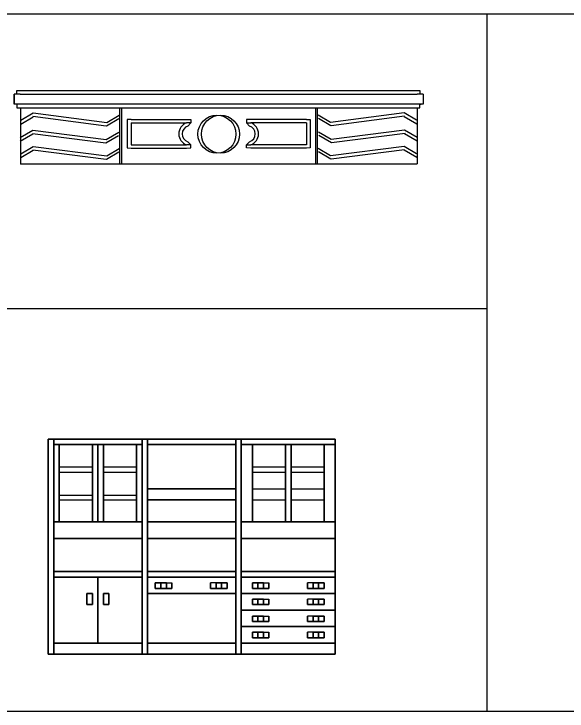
# Model space of a CAD drawing. Header units: millimetres. Extents: x 51491 to 87084, y 5379 to 33460.
# Drawn here: x 74741 to 80758, y 17399 to 24981 of the extents above; entities that cross this region are included whole.
import ezdxf

# ---------------------------------------------------------------- set-up
doc = ezdxf.new("R2010")
doc.units = ezdxf.units.MM
doc.layers.add('www.cad-blocks.net', color=7, linetype='Continuous')

# ---------------------------------------------------------------- blocks, each defined once
blk = doc.blocks.new('A$C708F0ECF')
for p, q in [((0, 652.9), (0, 760.8)), ((0, 760.8), (0, 652.9)), ((65.9, 760.8), (0, 760.8)), ((31.7, 800.7), (4412.4, 800.7)), ((31.7, 761.9), (31.7, 800.7)), ((65.9, 760.8), (4385.9, 760.8)), ((4451.8, 760.8), (4385.9, 760.8)), ((4412.4, 800.7), (4412.4, 761.9)), ((4451.8, 760.8), (4451.8, 652.8)), ((65.9, 652.9), (0, 652.9)), ((31.7, 651.9), (31.7, 613.1)), ((31.7, 613.1), (4412.4, 613.1)), ((4385.9, 652.8), (65.9, 652.8)), ((70.5, 613.1), (70.5, 0)), ((1148, 610.2), (1148, 4.2)), ((1169.6, 610.2), (1169.6, 4.2)), ((3277.2, 610.2), (3277.2, 4.2)), ((3298.8, 610.2), (3298.8, 4.2)), ((4451.8, 652.8), (4385.9, 652.8)), ((4385.9, 613.1), (4385.9, 4.8)), ((4412.4, 651.9), (4427.9, 651.9)), ((4412.4, 613.1), (4412.4, 651.9)), ((72.8, 476.9), (208.7, 556.5)), ((208.7, 556.5), (1008.2, 454.2)), ((1008.2, 454.2), (1144.1, 533.8)), ((3443.6, 454.2), (3307.7, 533.8)), ((4243.2, 556.5), (3443.6, 454.2)), ((4379.1, 476.9), (4243.2, 556.5)), ((72.2, 436.4), (208.1, 516)), ((204.1, 520.8), (1003.6, 418.5)), ((1004.5, 417.9), (1140.4, 497.5)), ((1230.4, 484.8), (1230.4, 177.2)), ((1272.5, 484.8), (1230.4, 484.8)), ((1272.5, 484.8), (1877.1, 484.8)), ((1877.1, 484.8), (1924, 484.8)), ((1924, 484.8), (1924, 448.8)), ((2574.7, 484.8), (2527.9, 484.8)), ((2527.9, 484.8), (2527.9, 448.8)), ((3179.3, 484.8), (2574.7, 484.8)), ((3179.3, 484.8), (3221.5, 484.8)), ((3221.5, 484.8), (3221.5, 177.2)), ((3447.3, 417.9), (3311.4, 497.5)), ((4247.7, 520.8), (3448.2, 418.5)), ((4379.6, 436.4), (4243.7, 516)), ((1272.5, 448.8), (1272.5, 210)), ((1272.5, 448.8), (1877.1, 448.8)), ((1924, 448.8), (1877.1, 448.8)), ((1924, 448.8), (1886.5, 448.8)), ((1889.1, 414.8), (1924, 448.8)), ((2527.9, 448.8), (2574.7, 448.8)), ((2527.9, 448.8), (2565.3, 448.8)), ((2562.8, 414.8), (2527.9, 448.8)), ((3179.3, 448.8), (2574.7, 448.8)), ((3179.3, 448.8), (3179.3, 210)), ((67.5, 249.1), (203.4, 328.7)), ((68, 289.6), (203.9, 369.2)), ((199.4, 333.4), (998.9, 231.2)), ((203.9, 369.2), (1003.5, 266.9)), ((999.8, 230.6), (1135.7, 310.2)), ((1003.5, 266.9), (1139.4, 346.5)), ((3448.3, 266.9), (3312.4, 346.5)), ((3452, 230.6), (3316.1, 310.2)), ((4247.9, 369.2), (3448.3, 266.9)), ((4252.5, 333.4), (3452.9, 231.2)), ((4383.8, 289.6), (4247.9, 369.2)), ((4384.3, 249.1), (4248.4, 328.7)), ((1889.1, 243.9), (1924, 210)), ((2562.8, 243.9), (2527.9, 210)), ((72.8, 111.6), (208.7, 191.2)), ((204.1, 155.5), (1003.6, 53.2)), ((208.7, 191.2), (1008.2, 89)), ((1008.2, 89), (1144.1, 168.6)), ((1230.4, 177.2), (1272.5, 174)), ((1272.5, 210), (1877.1, 210)), ((1272.5, 174), (1877.1, 174)), ((1924, 210), (1877.1, 210)), ((1877.1, 174), (1924, 177.2)), ((1924, 177.2), (1924, 210)), ((2527.9, 177.2), (2527.9, 210)), ((2527.9, 210), (2574.7, 210)), ((2574.7, 174), (2527.9, 177.2)), ((3179.3, 210), (2574.7, 210)), ((3179.3, 174), (2574.7, 174)), ((3221.5, 177.2), (3179.3, 174)), ((3443.6, 89), (3307.7, 168.6)), ((4243.2, 191.2), (3443.6, 89)), ((4247.7, 155.5), (3448.2, 53.2)), ((4379.1, 111.6), (4243.2, 191.2)), ((72.2, 71.2), (208.1, 150.8)), ((1004.5, 52.7), (1140.4, 132.3)), ((3447.3, 52.7), (3311.4, 132.3)), ((4379.6, 71.2), (4243.7, 150.8)), ((70.5, 4.8), (4385.9, 4.8))]:
    blk.add_line(p, q)
for centre in [(2206.7, 326.4), (2245.2, 326.4)]:
    blk.add_circle(centre, 207.1)
for centre, radius, start, end in [((1919.2, 329.4), 126.6, 109.39744, 250.60256), ((1919.2, 329.4), 90.6, 109.39744, 250.60256), ((2532.7, 329.4), 90.6, 289.39744, 70.60256), ((2532.7, 329.4), 126.6, 289.39744, 70.60256)]:
    blk.add_arc(centre, radius, start, end)
blk = doc.blocks.new('A$C17241A52')
at = {"linetype": 'Continuous'}
for p, q in [((0, 2340), (0, 0)), ((0, 0), (0, 2340)), ((0, 2340), (0, 0)), ((0, 0), (0, 2340)), ((60, 2340), (0, 2340)), ((0, 2340), (60, 2340)), ((0, 2340), (60, 2340)), ((0, 2340), (60, 2340)), ((60, 2340), (1020, 2340)), ((1020, 2340), (60, 2340)), ((60, 2340), (1020, 2340)), ((1020, 2340), (60, 2340)), ((1020, 2340), (60, 2340)), ((60, 2340), (1020, 2340)), ((60, 2340), (1020, 2340)), ((1020, 2340), (60, 2340)), ((60, 0), (60, 2340)), ((60, 2340), (60, 0)), ((60, 2340), (60, 0)), ((60, 0), (60, 2340)), ((60, 2340), (60, 0)), ((60, 0), (60, 2340)), ((60, 0), (60, 2340)), ((60, 2340), (60, 0)), ((60, 2280), (60, 2340)), ((60, 2340), (60, 2280)), ((60, 2340), (60, 2280)), ((60, 2280), (60, 2340)), ((60, 2280), (1020, 2280)), ((1020, 2280), (60, 2280)), ((60, 2280), (1020, 2280)), ((60, 2280), (1020, 2280)), ((60, 2280), (60, 1440)), ((60, 1440), (60, 2280)), ((60, 1440), (60, 2280)), ((60, 2280), (60, 1440)), ((60, 2280), (120, 2280)), ((120, 2280), (60, 2280)), ((120, 2280), (60, 2280)), ((120, 2280), (60, 2280)), ((120, 2280), (120, 1440)), ((120, 1440), (120, 2280)), ((120, 2280), (120, 1440)), ((120, 1440), (120, 2280)), ((480, 2280), (480, 1440)), ((480, 1440), (480, 2280)), ((480, 1440), (480, 2280)), ((480, 2280), (480, 1440)), ((480, 2280), (540, 2280)), ((540, 2280), (480, 2280)), ((540, 2280), (480, 2280)), ((540, 2280), (480, 2280)), ((540, 2280), (540, 1440)), ((540, 1440), (540, 2280)), ((540, 2280), (540, 1440)), ((540, 1440), (540, 2280)), ((540, 2280), (540, 1440)), ((540, 1440), (540, 2280)), ((540, 2280), (540, 1440)), ((540, 1440), (540, 2280)), ((600, 2280), (540, 2280)), ((540, 2280), (600, 2280)), ((540, 2280), (600, 2280)), ((540, 2280), (600, 2280)), ((600, 2280), (600, 1440)), ((600, 1440), (600, 2280)), ((600, 1440), (600, 2280)), ((600, 2280), (600, 1440)), ((960, 2280), (960, 1440)), ((960, 1440), (960, 2280)), ((960, 2280), (960, 1440)), ((960, 1440), (960, 2280)), ((1020, 2280), (960, 2280)), ((960, 2280), (1020, 2280)), ((960, 2280), (1020, 2280)), ((960, 2280), (1020, 2280)), ((1020, 0), (1020, 2340)), ((1020, 2340), (1020, 0)), ((1020, 0), (1020, 2340)), ((1020, 2340), (1020, 0)), ((1020, 2340), (1020, 0)), ((1020, 0), (1020, 2340)), ((1020, 2340), (1020, 0)), ((1020, 0), (1020, 2340)), ((1020, 2280), (1020, 2340)), ((1020, 2340), (1020, 2280)), ((1020, 2280), (1020, 2340)), ((1020, 2340), (1020, 2280)), ((1080, 2340), (1020, 2340)), ((1020, 2340), (1080, 2340)), ((1020, 2340), (1080, 2340)), ((1020, 2340), (1080, 2340)), ((1020, 2280), (1020, 1440)), ((1020, 1440), (1020, 2280)), ((1020, 1440), (1020, 2280)), ((1020, 2280), (1020, 1440)), ((1080, 2340), (1080, 0)), ((1080, 0), (1080, 2340)), ((1080, 0), (1080, 2340)), ((1080, 2340), (1080, 0)), ((1080, 2340), (1080, 0)), ((1080, 0), (1080, 2340)), ((1080, 2340), (1080, 0)), ((1080, 0), (1080, 2340)), ((1080, 2340), (1080, 0)), ((1080, 0), (1080, 2340)), ((1080, 2340), (1080, 0)), ((1080, 0), (1080, 2340)), ((1080, 0), (1080, 2340)), ((1080, 2340), (1080, 0)), ((1080, 2340), (1080, 0)), ((1080, 0), (1080, 2340)), ((1080, 2340), (2040, 2340)), ((2040, 2340), (1080, 2340)), ((1080, 2340), (2040, 2340)), ((2040, 2340), (1080, 2340)), ((2040, 2340), (1080, 2340)), ((1080, 2340), (2040, 2340)), ((1080, 2340), (2040, 2340)), ((2040, 2340), (1080, 2340)), ((1080, 2280), (1080, 2340)), ((1080, 2340), (1080, 2280)), ((1080, 2340), (1080, 2280)), ((1080, 2280), (1080, 2340)), ((1080, 2280), (2040, 2280)), ((2040, 2280), (1080, 2280)), ((1080, 2280), (2040, 2280)), ((1080, 2280), (2040, 2280)), ((2040, 2340), (2040, 0)), ((2040, 0), (2040, 2340)), ((2040, 2340), (2040, 0)), ((2040, 0), (2040, 2340)), ((2040, 0), (2040, 2340)), ((2040, 2340), (2040, 0)), ((2040, 0), (2040, 2340)), ((2040, 2340), (2040, 0)), ((2040, 2280), (2040, 2340)), ((2040, 2340), (2040, 2280)), ((2040, 2280), (2040, 2340)), ((2040, 2340), (2040, 2280)), ((2100, 2340), (2040, 2340)), ((2040, 2340), (2100, 2340)), ((2040, 2340), (2100, 2340)), ((2040, 2340), (2100, 2340)), ((2100, 2340), (2100, 0)), ((2100, 0), (2100, 2340)), ((2100, 2340), (2100, 0)), ((2100, 0), (2100, 2340)), ((2100, 2340), (2100, 0)), ((2100, 0), (2100, 2340)), ((2100, 2340), (2100, 0)), ((2100, 0), (2100, 2340)), ((2100, 0), (2100, 2340)), ((2100, 2340), (2100, 0)), ((2100, 2340), (2100, 0)), ((2100, 0), (2100, 2340)), ((2100, 2340), (2100, 0)), ((2100, 0), (2100, 2340)), ((2100, 0), (2100, 2340)), ((2100, 2340), (2100, 0)), ((3120, 2340), (2100, 2340)), ((2100, 2340), (3120, 2340)), ((2100, 2340), (3120, 2340)), ((3120, 2340), (2100, 2340)), ((2100, 2340), (3120, 2340)), ((3120, 2340), (2100, 2340)), ((2100, 2340), (3120, 2340)), ((3120, 2340), (2100, 2340)), ((2100, 2280), (2100, 2340)), ((2100, 2340), (2100, 2280)), ((2100, 2340), (2100, 2280)), ((2100, 2280), (2100, 2340)), ((2100, 2280), (2100, 1440)), ((2100, 1440), (2100, 2280)), ((2100, 1440), (2100, 2280)), ((2100, 2280), (2100, 1440)), ((2100, 2280), (3120, 2280)), ((3120, 2280), (2100, 2280)), ((2100, 2280), (3120, 2280)), ((2100, 2280), (3120, 2280)), ((2100, 2280), (2220, 2280)), ((2220, 2280), (2100, 2280)), ((2220, 2280), (2100, 2280)), ((2220, 2280), (2100, 2280)), ((2220, 2280), (2220, 1440)), ((2220, 1440), (2220, 2280)), ((2220, 2280), (2220, 1440)), ((2220, 1440), (2220, 2280)), ((2520, 2280), (2580, 2280)), ((2580, 2280), (2520, 2280)), ((2580, 2280), (2520, 2280)), ((2580, 2280), (2520, 2280)), ((2580, 2280), (2580, 1440)), ((2580, 1440), (2580, 2280)), ((2580, 2280), (2580, 1440)), ((2580, 1440), (2580, 2280)), ((2580, 2280), (2580, 1440)), ((2580, 1440), (2580, 2280)), ((2580, 2280), (2580, 1440)), ((2580, 1440), (2580, 2280)), ((2700, 2280), (2580, 2280)), ((2580, 2280), (2700, 2280)), ((2580, 2280), (2700, 2280)), ((2580, 2280), (2700, 2280)), ((2641, 2280), (2641, 1440)), ((2641, 1440), (2641, 2280)), ((2641, 1440), (2641, 2280)), ((2641, 2280), (2641, 1440)), ((3000, 2280), (3000, 1440)), ((3000, 1440), (3000, 2280)), ((3000, 2280), (3000, 1440)), ((3000, 1440), (3000, 2280)), ((3120, 2280), (3000, 2280)), ((3000, 2280), (3120, 2280)), ((3000, 2280), (3120, 2280)), ((3000, 2280), (3120, 2280)), ((3120, 2340), (3120, 0)), ((3120, 0), (3120, 2340)), ((3120, 2340), (3120, 0)), ((3120, 0), (3120, 2340)), ((3120, 2340), (3120, 0)), ((3120, 0), (3120, 2340)), ((3120, 2340), (3120, 0)), ((3120, 0), (3120, 2340)), ((3120, 0), (3120, 2340)), ((3120, 2340), (3120, 0)), ((3120, 0), (3120, 2340)), ((3120, 2340), (3120, 0)), ((3120, 2280), (3120, 2340)), ((3120, 2340), (3120, 2280)), ((3120, 2280), (3120, 2340)), ((3120, 2340), (3120, 2280)), ((3120, 2280), (3120, 1440)), ((3120, 1440), (3120, 2280)), ((3120, 1440), (3120, 2280)), ((3120, 2280), (3120, 1440)), ((60, 2040), (60, 1980)), ((60, 1980), (60, 2040)), ((60, 2040), (60, 1980)), ((60, 1980), (60, 2040)), ((120, 2040), (480, 2040)), ((120, 1980), (480, 1980)), ((600, 2040), (960, 2040)), ((600, 1980), (960, 1980)), ((1020, 2040), (1020, 1980)), ((1020, 1980), (1020, 2040)), ((1020, 1980), (1020, 2040)), ((1020, 1980), (1020, 2040)), ((2100, 2040), (2100, 1980)), ((2100, 1980), (2100, 2040)), ((2100, 2040), (2100, 1980)), ((2100, 1980), (2100, 2040)), ((2220.2, 2040), (2579.2, 2040)), ((2220.2, 1980), (2579.2, 1980)), ((2641, 2040), (3000, 2040)), ((2641, 1980), (3000, 1980)), ((3120, 2040), (3120, 1980)), ((3120, 1980), (3120, 2040)), ((3120, 1980), (3120, 2040)), ((3120, 1980), (3120, 2040)), ((480, 1920), (480, 1800)), ((480, 1920), (480, 1800)), ((480, 1800), (480, 1920)), ((480, 1800), (480, 1920)), ((540, 1800), (540, 1920)), ((540, 1920), (540, 1800)), ((540, 1800), (540, 1920)), ((540, 1920), (540, 1800)), ((540, 1800), (540, 1920)), ((540, 1920), (540, 1800)), ((540, 1800), (540, 1920)), ((540, 1920), (540, 1800)), ((600, 1920), (600, 1800)), ((600, 1920), (600, 1800)), ((600, 1800), (600, 1920)), ((600, 1800), (600, 1920)), ((2580, 1800), (2580, 1920)), ((2580, 1920), (2580, 1800)), ((2580, 1920), (2580, 1800)), ((2580, 1920), (2580, 1800)), ((2580, 1800), (2580, 1920)), ((2580, 1920), (2580, 1800)), ((2580, 1800), (2580, 1920)), ((2580, 1800), (2580, 1920)), ((60, 1800), (60, 1680)), ((60, 1680), (60, 1800)), ((60, 1800), (60, 1680)), ((60, 1680), (60, 1800)), ((1020, 1800), (1020, 1680)), ((1020, 1680), (1020, 1800)), ((1020, 1680), (1020, 1800)), ((1020, 1680), (1020, 1800)), ((1080, 1800), (1080, 1680)), ((1080, 1680), (1080, 1800)), ((1080, 1800), (1080, 1680)), ((1080, 1680), (1080, 1800)), ((2040, 1800), (1080, 1800)), ((1080, 1800), (2040, 1800)), ((2040, 1800), (1080, 1800)), ((1080, 1800), (2040, 1800)), ((2040, 1800), (2040, 1680)), ((2040, 1680), (2040, 1800)), ((2040, 1680), (2040, 1800)), ((2040, 1680), (2040, 1800)), ((2100, 1800), (2100, 1680)), ((2100, 1680), (2100, 1800)), ((2100, 1800), (2100, 1680)), ((2100, 1680), (2100, 1800)), ((2220.2, 1800), (2579.2, 1800)), ((2641, 1800), (3000, 1800)), ((3120, 1800), (3120, 1680)), ((3120, 1680), (3120, 1800)), ((3120, 1680), (3120, 1800)), ((3120, 1680), (3120, 1800)), ((120, 1731.9), (480, 1731.9)), ((120, 1680), (480, 1680)), ((600, 1731.9), (960, 1731.9)), ((600, 1680), (960, 1680)), ((2040, 1680), (1080, 1680)), ((2040, 1680), (1080, 1680)), ((2040, 1680), (1080, 1680)), ((1080, 1680), (2040, 1680)), ((2220.2, 1680), (2579.2, 1680)), ((2641, 1680), (3000, 1680)), ((1020, 1440), (60, 1440)), ((1020, 1440), (60, 1440)), ((60, 1440), (1020, 1440)), ((1020, 1440), (60, 1440)), ((60, 1440), (1020, 1440)), ((1020, 1440), (60, 1440)), ((1020, 1440), (60, 1440)), ((60, 1440), (1020, 1440)), ((1020, 1440), (60, 1440)), ((60, 1440), (1020, 1440)), ((60, 1440), (1020, 1440)), ((60, 1440), (1020, 1440)), ((1020, 1440), (60, 1440)), ((1020, 1440), (60, 1440)), ((1020, 1440), (60, 1440)), ((60, 1440), (1020, 1440)), ((60, 1440), (120, 1440)), ((120, 1440), (60, 1440)), ((60, 1440), (120, 1440)), ((120, 1440), (60, 1440)), ((60, 1440), (60, 1260)), ((60, 1260), (60, 1440)), ((60, 1260), (60, 1440)), ((60, 1260), (60, 1440)), ((480, 1440), (540, 1440)), ((540, 1440), (480, 1440)), ((480, 1440), (540, 1440)), ((540, 1440), (480, 1440)), ((600, 1440), (540, 1440)), ((540, 1440), (600, 1440)), ((600, 1440), (540, 1440)), ((540, 1440), (600, 1440)), ((1020, 1440), (960, 1440)), ((960, 1440), (1020, 1440)), ((1020, 1440), (960, 1440)), ((960, 1440), (1020, 1440)), ((1020, 1260), (1020, 1440)), ((1020, 1440), (1020, 1260)), ((1020, 1260), (1020, 1440)), ((1020, 1440), (1020, 1260)), ((2040, 1440), (1080, 1440)), ((1080, 1440), (2040, 1440)), ((1080, 1440), (2040, 1440)), ((1080, 1440), (2040, 1440)), ((2040, 1440), (1080, 1440)), ((2040, 1440), (1080, 1440)), ((2040, 1440), (1080, 1440)), ((1080, 1440), (2040, 1440)), ((2040, 1440), (1080, 1440)), ((2040, 1440), (1080, 1440)), ((1080, 1440), (2040, 1440)), ((2040, 1440), (1080, 1440)), ((1080, 1440), (2040, 1440)), ((2040, 1440), (1080, 1440)), ((2040, 1440), (1080, 1440)), ((1080, 1440), (2040, 1440)), ((1080, 1440), (1080, 1260)), ((1080, 1260), (1080, 1440)), ((1080, 1260), (1080, 1440)), ((1080, 1440), (1080, 1260)), ((2040, 1260), (2040, 1440)), ((2040, 1440), (2040, 1260)), ((2040, 1260), (2040, 1440)), ((2040, 1440), (2040, 1260)), ((3120, 1440), (2100, 1440)), ((2100, 1440), (3120, 1440)), ((2100, 1440), (3120, 1440)), ((2100, 1440), (3120, 1440)), ((3120, 1440), (2100, 1440)), ((3120, 1440), (2100, 1440)), ((3120, 1440), (2100, 1440)), ((2100, 1440), (3120, 1440)), ((3120, 1440), (2100, 1440)), ((3120, 1440), (2100, 1440)), ((2100, 1440), (3120, 1440)), ((3120, 1440), (2100, 1440)), ((2100, 1440), (3120, 1440)), ((3120, 1440), (2100, 1440)), ((3120, 1440), (2100, 1440)), ((2100, 1440), (3120, 1440)), ((2100, 1440), (2220, 1440)), ((2220, 1440), (2100, 1440)), ((2100, 1440), (2220, 1440)), ((2220, 1440), (2100, 1440)), ((2100, 1440), (2100, 1260)), ((2100, 1260), (2100, 1440)), ((2100, 1260), (2100, 1440)), ((2100, 1440), (2100, 1260)), ((2520, 1440), (2580, 1440)), ((2580, 1440), (2520, 1440)), ((2520, 1440), (2580, 1440)), ((2580, 1440), (2520, 1440)), ((2700, 1440), (2580, 1440)), ((2580, 1440), (2700, 1440)), ((2700, 1440), (2580, 1440)), ((2580, 1440), (2700, 1440)), ((3120, 1440), (3000, 1440)), ((3000, 1440), (3120, 1440)), ((3120, 1440), (3000, 1440)), ((3000, 1440), (3120, 1440)), ((3120, 1260), (3120, 1440)), ((3120, 1440), (3120, 1260)), ((3120, 1260), (3120, 1440)), ((3120, 1440), (3120, 1260)), ((1020, 1260), (60, 1260)), ((60, 1260), (1020, 1260)), ((1020, 1260), (60, 1260)), ((1020, 1260), (60, 1260)), ((60, 1260), (1020, 1260)), ((1020, 1260), (60, 1260)), ((1020, 1260), (60, 1260)), ((1020, 1260), (60, 1260)), ((2040, 1260), (1080, 1260)), ((1080, 1260), (2040, 1260)), ((2040, 1260), (1080, 1260)), ((2040, 1260), (1080, 1260)), ((1080, 1260), (2040, 1260)), ((2040, 1260), (1080, 1260)), ((2040, 1260), (1080, 1260)), ((2040, 1260), (1080, 1260)), ((3120, 1260), (2100, 1260)), ((2100, 1260), (3120, 1260)), ((3120, 1260), (2100, 1260)), ((3120, 1260), (2100, 1260)), ((2100, 1260), (3120, 1260)), ((3120, 1260), (2100, 1260)), ((3120, 1260), (2100, 1260)), ((3120, 1260), (2100, 1260)), ((60, 900), (1020, 900)), ((1020, 900), (60, 900)), ((60, 900), (1020, 900)), ((60, 900), (1020, 900)), ((60, 840), (60, 900)), ((60, 900), (60, 840)), ((60, 900), (60, 840)), ((60, 900), (60, 840)), ((60, 840), (1020, 840)), ((1020, 840), (60, 840)), ((60, 840), (1020, 840)), ((60, 840), (1020, 840)), ((60, 120), (60, 840)), ((60, 840), (60, 120)), ((60, 120), (60, 840)), ((60, 840), (60, 120)), ((540, 840), (60, 840)), ((60, 840), (540, 840)), ((540, 840), (60, 840)), ((60, 840), (540, 840)), ((540, 840), (1020, 840)), ((1020, 840), (540, 840)), ((540, 840), (1020, 840)), ((1020, 840), (540, 840)), ((540, 120), (540, 840)), ((540, 840), (540, 120)), ((540, 840), (540, 120)), ((540, 120), (540, 840)), ((540, 120), (540, 840)), ((540, 840), (540, 120)), ((540, 840), (540, 120)), ((540, 120), (540, 840)), ((1020, 840), (1020, 900)), ((1020, 900), (1020, 840)), ((1020, 840), (1020, 900)), ((1020, 900), (1020, 840)), ((1020, 120), (1020, 840)), ((1020, 840), (1020, 120)), ((1020, 120), (1020, 840)), ((1020, 840), (1020, 120)), ((1080, 900), (2040, 900)), ((2040, 900), (1080, 900)), ((1080, 900), (2040, 900)), ((1080, 900), (2040, 900)), ((1080, 840), (1080, 900)), ((1080, 900), (1080, 840)), ((1080, 900), (1080, 840)), ((1080, 900), (1080, 840)), ((2040, 840), (1080, 840)), ((1080, 840), (2040, 840)), ((1080, 840), (2040, 840)), ((1080, 840), (2040, 840)), ((1080, 840), (2040, 840)), ((2040, 840), (1080, 840)), ((1080, 840), (2040, 840)), ((1080, 840), (2040, 840)), ((1080, 840), (1080, 660)), ((1080, 840), (1080, 660)), ((1080, 660), (1080, 840)), ((1080, 660), (1080, 840)), ((2040, 840), (2040, 900)), ((2040, 900), (2040, 840)), ((2040, 840), (2040, 900)), ((2040, 900), (2040, 840)), ((2040, 840), (2040, 660)), ((2040, 660), (2040, 840)), ((2040, 840), (2040, 660)), ((2040, 840), (2040, 660)), ((2100, 900), (3120, 900)), ((3120, 900), (2100, 900)), ((2100, 900), (3120, 900)), ((2100, 900), (3120, 900)), ((2100, 840), (2100, 900)), ((2100, 900), (2100, 840)), ((2100, 900), (2100, 840)), ((2100, 900), (2100, 840)), ((3120, 840), (2100, 840)), ((2100, 840), (3120, 840)), ((2100, 840), (3120, 840)), ((2100, 840), (3120, 840)), ((2100, 840), (3120, 840)), ((3120, 840), (2100, 840)), ((2100, 840), (3120, 840)), ((2100, 840), (3120, 840)), ((2100, 840), (2100, 660)), ((2100, 840), (2100, 660)), ((2100, 660), (2100, 840)), ((2100, 660), (2100, 840)), ((3120, 840), (3120, 900)), ((3120, 900), (3120, 840)), ((3120, 840), (3120, 900)), ((3120, 900), (3120, 840)), ((3120, 840), (3120, 660)), ((3120, 660), (3120, 840)), ((3120, 840), (3120, 660)), ((3120, 840), (3120, 660)), ((1224.7, 775.7), (1164.7, 775.7)), ((1284.7, 775.7), (1164.7, 775.7)), ((1164.7, 775.7), (1284.7, 775.7)), ((1164.7, 775.7), (1224.7, 775.7)), ((1164.7, 715.7), (1164.7, 775.7)), ((1164.7, 715.7), (1164.7, 775.7)), ((1164.7, 775.7), (1164.7, 715.7)), ((1164.7, 775.7), (1164.7, 715.7)), ((1164.7, 775.7), (1164.7, 715.7)), ((1164.7, 715.7), (1164.7, 775.7)), ((1164.7, 715.7), (1164.7, 775.7)), ((1164.7, 715.7), (1164.7, 775.7)), ((1164.7, 775.7), (1164.7, 715.7)), ((1164.7, 775.7), (1164.7, 715.7)), ((1164.7, 775.7), (1164.7, 715.7)), ((1164.7, 715.7), (1164.7, 775.7)), ((1164.7, 715.7), (1164.7, 775.7)), ((1164.7, 775.7), (1164.7, 715.7)), ((1224.7, 775.7), (1284.7, 775.7)), ((1284.7, 775.7), (1224.7, 775.7)), ((1224.7, 775.7), (1224.7, 715.7)), ((1224.7, 715.7), (1224.7, 775.7)), ((1224.7, 775.7), (1224.7, 715.7)), ((1224.7, 775.7), (1224.7, 715.7)), ((1284.7, 775.7), (1344.7, 775.7)), ((1284.7, 775.7), (1284.7, 715.7)), ((1284.7, 775.7), (1344.7, 775.7)), ((1284.7, 775.7), (1344.7, 775.7)), ((1284.7, 715.7), (1284.7, 775.7)), ((1284.7, 775.7), (1284.7, 715.7)), ((1284.7, 715.7), (1284.7, 775.7)), ((1284.7, 775.7), (1344.7, 775.7)), ((1284.7, 715.7), (1284.7, 775.7)), ((1284.7, 715.7), (1284.7, 775.7)), ((1284.7, 775.7), (1284.7, 715.7)), ((1284.7, 775.7), (1284.7, 715.7)), ((1284.7, 715.7), (1284.7, 775.7)), ((1284.7, 775.7), (1284.7, 715.7)), ((1284.7, 715.7), (1284.7, 775.7)), ((1284.7, 715.7), (1284.7, 775.7)), ((1344.7, 715.7), (1344.7, 775.7)), ((1344.7, 715.7), (1344.7, 775.7)), ((1344.7, 715.7), (1344.7, 775.7)), ((1344.7, 775.7), (1344.7, 715.7)), ((1344.7, 715.7), (1344.7, 775.7)), ((1344.7, 715.7), (1344.7, 775.7)), ((1764.7, 715.7), (1764.7, 775.7)), ((1764.7, 715.7), (1764.7, 775.7)), ((1824.7, 775.7), (1764.7, 775.7)), ((1764.7, 715.7), (1764.7, 775.7)), ((1824.7, 775.7), (1764.7, 775.7)), ((1824.7, 775.7), (1764.7, 775.7)), ((1824.7, 775.7), (1764.7, 775.7)), ((1764.7, 775.7), (1764.7, 715.7)), ((1764.7, 775.7), (1764.7, 715.7)), ((1764.7, 715.7), (1764.7, 775.7)), ((1764.7, 775.7), (1764.7, 715.7)), ((1764.7, 715.7), (1764.7, 775.7)), ((1884.7, 775.7), (1824.7, 775.7)), ((1824.7, 775.7), (1884.7, 775.7)), ((1884.7, 775.7), (1824.7, 775.7)), ((1824.7, 775.7), (1884.7, 775.7)), ((1824.7, 775.7), (1824.7, 715.7)), ((1824.7, 715.7), (1824.7, 775.7)), ((1824.7, 715.7), (1824.7, 775.7)), ((1824.7, 715.7), (1824.7, 775.7)), ((1824.7, 775.7), (1824.7, 715.7)), ((1824.7, 775.7), (1824.7, 715.7)), ((1824.7, 715.7), (1824.7, 775.7)), ((1824.7, 775.7), (1824.7, 715.7)), ((1824.7, 715.7), (1824.7, 775.7)), ((1824.7, 715.7), (1824.7, 775.7)), ((1944.7, 775.7), (1884.7, 775.7)), ((1884.7, 775.7), (1884.7, 715.7)), ((1884.7, 775.7), (1944.7, 775.7)), ((1944.7, 775.7), (1884.7, 775.7)), ((1884.7, 775.7), (1884.7, 715.7)), ((1884.7, 775.7), (1944.7, 775.7)), ((1884.7, 715.7), (1884.7, 775.7)), ((1884.7, 775.7), (1884.7, 715.7)), ((1884.7, 715.7), (1884.7, 775.7)), ((1884.7, 715.7), (1884.7, 775.7)), ((1884.7, 775.7), (1884.7, 715.7)), ((1884.7, 715.7), (1884.7, 775.7)), ((1884.7, 775.7), (1884.7, 715.7)), ((1884.7, 775.7), (1884.7, 715.7)), ((1944.7, 715.7), (1944.7, 775.7)), ((1944.7, 715.7), (1944.7, 775.7)), ((1944.7, 715.7), (1944.7, 775.7)), ((1944.7, 715.7), (1944.7, 775.7)), ((1944.7, 715.7), (1944.7, 775.7)), ((1944.7, 715.7), (1944.7, 775.7)), ((1944.7, 775.7), (1944.7, 715.7)), ((1944.7, 775.7), (1944.7, 715.7)), ((2280, 775.7), (2220, 775.7)), ((2340, 775.7), (2220, 775.7)), ((2220, 775.7), (2340, 775.7)), ((2220, 775.7), (2280, 775.7)), ((2220, 715.7), (2220, 775.7)), ((2220, 715.7), (2220, 775.7)), ((2220, 775.7), (2220, 715.7)), ((2220, 775.7), (2220, 715.7)), ((2220, 775.7), (2220, 715.7)), ((2220, 715.7), (2220, 775.7)), ((2220, 715.7), (2220, 775.7)), ((2220, 715.7), (2220, 775.7)), ((2220, 775.7), (2220, 715.7)), ((2220, 775.7), (2220, 715.7)), ((2220, 775.7), (2220, 715.7)), ((2220, 715.7), (2220, 775.7)), ((2220, 715.7), (2220, 775.7)), ((2220, 775.7), (2220, 715.7)), ((2280, 775.7), (2340, 775.7)), ((2340, 775.7), (2280, 775.7)), ((2280, 775.7), (2280, 715.7)), ((2280, 715.7), (2280, 775.7)), ((2280, 775.7), (2280, 715.7)), ((2280, 775.7), (2280, 715.7)), ((2340, 775.7), (2400, 775.7)), ((2340, 775.7), (2340, 715.7)), ((2340, 775.7), (2400, 775.7)), ((2340, 775.7), (2400, 775.7)), ((2340, 715.7), (2340, 775.7)), ((2340, 775.7), (2340, 715.7)), ((2340, 715.7), (2340, 775.7)), ((2340, 775.7), (2400, 775.7)), ((2340, 715.7), (2340, 775.7)), ((2340, 715.7), (2340, 775.7)), ((2340, 775.7), (2340, 715.7)), ((2340, 775.7), (2340, 715.7)), ((2340, 715.7), (2340, 775.7)), ((2340, 775.7), (2340, 715.7)), ((2340, 715.7), (2340, 775.7)), ((2340, 715.7), (2340, 775.7)), ((2400, 715.7), (2400, 775.7)), ((2400, 715.7), (2400, 775.7)), ((2400, 715.7), (2400, 775.7)), ((2400, 775.7), (2400, 715.7)), ((2400, 715.7), (2400, 775.7)), ((2400, 715.7), (2400, 775.7)), ((2880, 775.7), (2820, 775.7)), ((2880, 775.7), (2820, 775.7)), ((2880, 775.7), (2820, 775.7)), ((2880, 775.7), (2820, 775.7)), ((2820, 715.7), (2820, 775.7)), ((2820, 715.7), (2820, 775.7)), ((2820, 715.7), (2820, 775.7)), ((2820, 775.7), (2820, 715.7)), ((2820, 775.7), (2820, 715.7)), ((2820, 715.7), (2820, 775.7)), ((2820, 775.7), (2820, 715.7)), ((2820, 715.7), (2820, 775.7)), ((2880, 775.7), (2880, 715.7)), ((2940, 775.7), (2880, 775.7)), ((2880, 775.7), (2940, 775.7)), ((2880, 715.7), (2880, 775.7)), ((2940, 775.7), (2880, 775.7)), ((2880, 715.7), (2880, 775.7)), ((2880, 715.7), (2880, 775.7)), ((2880, 775.7), (2940, 775.7)), ((2880, 775.7), (2880, 715.7)), ((2880, 775.7), (2880, 715.7)), ((2880, 715.7), (2880, 775.7)), ((2880, 775.7), (2880, 715.7)), ((2880, 715.7), (2880, 775.7)), ((2880, 715.7), (2880, 775.7)), ((3000, 775.7), (2940, 775.7)), ((2940, 775.7), (2940, 715.7)), ((2940, 775.7), (3000, 775.7)), ((3000, 775.7), (2940, 775.7)), ((2940, 775.7), (2940, 715.7)), ((2940, 775.7), (3000, 775.7)), ((2940, 715.7), (2940, 775.7)), ((2940, 775.7), (2940, 715.7)), ((2940, 715.7), (2940, 775.7)), ((2940, 715.7), (2940, 775.7)), ((2940, 775.7), (2940, 715.7)), ((2940, 715.7), (2940, 775.7)), ((2940, 775.7), (2940, 715.7)), ((2940, 775.7), (2940, 715.7)), ((3000, 715.7), (3000, 775.7)), ((3000, 715.7), (3000, 775.7)), ((3000, 715.7), (3000, 775.7)), ((3000, 715.7), (3000, 775.7)), ((3000, 715.7), (3000, 775.7)), ((3000, 715.7), (3000, 775.7)), ((3000, 775.7), (3000, 715.7)), ((3000, 775.7), (3000, 715.7)), ((1284.7, 715.7), (1164.7, 715.7)), ((1164.7, 715.7), (1224.7, 715.7)), ((1164.7, 715.7), (1284.7, 715.7)), ((1224.7, 715.7), (1164.7, 715.7)), ((1284.7, 715.7), (1224.7, 715.7)), ((1284.7, 715.7), (1224.7, 715.7)), ((1344.7, 715.7), (1284.7, 715.7)), ((1284.7, 715.7), (1344.7, 715.7)), ((1284.7, 715.7), (1344.7, 715.7)), ((1344.7, 715.7), (1284.7, 715.7)), ((1764.7, 715.7), (1824.7, 715.7)), ((1824.7, 715.7), (1764.7, 715.7)), ((1824.7, 715.7), (1764.7, 715.7)), ((1764.7, 715.7), (1824.7, 715.7)), ((1824.7, 715.7), (1884.7, 715.7)), ((1824.7, 715.7), (1884.7, 715.7)), ((1884.7, 715.7), (1824.7, 715.7)), ((1824.7, 715.7), (1884.7, 715.7)), ((1944.7, 715.7), (1884.7, 715.7)), ((1884.7, 715.7), (1944.7, 715.7)), ((1944.7, 715.7), (1884.7, 715.7)), ((1884.7, 715.7), (1944.7, 715.7)), ((2340, 715.7), (2220, 715.7)), ((2220, 715.7), (2280, 715.7)), ((2220, 715.7), (2340, 715.7)), ((2280, 715.7), (2220, 715.7)), ((2340, 715.7), (2280, 715.7)), ((2340, 715.7), (2280, 715.7)), ((2400, 715.7), (2340, 715.7)), ((2340, 715.7), (2400, 715.7)), ((2340, 715.7), (2400, 715.7)), ((2400, 715.7), (2340, 715.7)), ((2820, 715.7), (2880, 715.7)), ((2880, 715.7), (2820, 715.7)), ((2880, 715.7), (2820, 715.7)), ((2820, 715.7), (2880, 715.7)), ((2880, 715.7), (2940, 715.7)), ((2880, 715.7), (2940, 715.7)), ((2940, 715.7), (2880, 715.7)), ((2880, 715.7), (2940, 715.7)), ((3000, 715.7), (2940, 715.7)), ((2940, 715.7), (3000, 715.7)), ((3000, 715.7), (2940, 715.7)), ((2940, 715.7), (3000, 715.7)), ((480.5, 660), (420.5, 660)), ((480.5, 660), (420.5, 660)), ((420.5, 660), (480.5, 660)), ((420.5, 660), (480.5, 660)), ((420.5, 660), (420.5, 540)), ((420.5, 540), (420.5, 660)), ((420.5, 660), (480.5, 660)), ((420.5, 660), (420.5, 540)), ((480.5, 660), (420.5, 660)), ((480.5, 660), (420.5, 660)), ((480.5, 660), (420.5, 660)), ((420.5, 660), (480.5, 660)), ((420.5, 660), (480.5, 660)), ((420.5, 660), (480.5, 660)), ((420.5, 540), (420.5, 660)), ((420.5, 660), (480.5, 660)), ((480.5, 660), (420.5, 660)), ((480.5, 660), (420.5, 660)), ((420.5, 660), (480.5, 660)), ((480.5, 660), (420.5, 660)), ((420.5, 660), (480.5, 660)), ((420.5, 660), (480.5, 660)), ((480.5, 540), (480.5, 660)), ((480.5, 540), (480.5, 660)), ((480.5, 660), (480.5, 540)), ((480.5, 660), (480.5, 540)), ((600, 660), (660, 660)), ((600, 660), (660, 660)), ((660, 660), (600, 660)), ((600, 660), (660, 660)), ((660, 660), (600, 660)), ((660, 660), (600, 660)), ((600, 660), (660, 660)), ((600, 660), (660, 660)), ((600, 660), (660, 660)), ((600, 660), (660, 660)), ((660, 660), (600, 660)), ((660, 660), (600, 660)), ((660, 660), (600, 660)), ((600, 660), (660, 660)), ((600, 660), (660, 660)), ((600, 660), (660, 660)), ((660, 660), (600, 660)), ((660, 660), (600, 660)), ((600, 540), (600, 660)), ((600, 660), (600, 540)), ((600, 540), (600, 660)), ((600, 660), (600, 540)), ((660, 660), (660, 540)), ((660, 660), (660, 540)), ((660, 540), (660, 660)), ((660, 540), (660, 660)), ((1080, 660), (2040, 660)), ((2040, 660), (1080, 660)), ((2040, 660), (1080, 660)), ((2040, 660), (1080, 660)), ((3120, 660), (2100, 660)), ((2100, 660), (3120, 660)), ((2100, 660), (3120, 660)), ((2100, 660), (3120, 660)), ((2100, 660), (3120, 660)), ((3120, 660), (2100, 660)), ((3120, 660), (2100, 660)), ((3120, 660), (2100, 660)), ((2100, 660), (2100, 480)), ((2100, 660), (2100, 480)), ((2100, 480), (2100, 660)), ((2100, 480), (2100, 660)), ((3120, 660), (3120, 480)), ((3120, 480), (3120, 660)), ((3120, 660), (3120, 480)), ((3120, 660), (3120, 480)), ((480.5, 540), (420.5, 540)), ((480.5, 540), (420.5, 540)), ((420.5, 540), (480.5, 540)), ((480.5, 540), (420.5, 540)), ((480.5, 540), (420.5, 540)), ((420.5, 540), (480.5, 540)), ((480.5, 540), (420.5, 540)), ((420.5, 540), (480.5, 540)), ((480.5, 540), (420.5, 540)), ((420.5, 540), (480.5, 540)), ((480.5, 540), (420.5, 540)), ((480.5, 540), (420.5, 540)), ((420.5, 540), (480.5, 540)), ((420.5, 540), (480.5, 540)), ((480.5, 540), (420.5, 540)), ((420.5, 540), (480.5, 540)), ((480.5, 540), (420.5, 540)), ((480.5, 540), (420.5, 540)), ((660, 540), (600, 540)), ((660, 540), (600, 540)), ((600, 540), (660, 540)), ((660, 540), (600, 540)), ((600, 540), (660, 540)), ((600, 540), (660, 540)), ((660, 540), (600, 540)), ((660, 540), (600, 540)), ((600, 540), (660, 540)), ((660, 540), (600, 540)), ((600, 540), (660, 540)), ((660, 540), (600, 540)), ((600, 540), (660, 540)), ((660, 540), (600, 540)), ((660, 540), (600, 540)), ((600, 540), (660, 540)), ((660, 540), (600, 540)), ((660, 540), (600, 540)), ((2220, 600), (2280, 600)), ((2220, 600), (2340, 600)), ((2340, 600), (2220, 600)), ((2280, 600), (2220, 600)), ((2220, 600), (2220, 540)), ((2220, 540), (2220, 600)), ((2220, 540), (2220, 600)), ((2220, 600), (2220, 540)), ((2220, 600), (2220, 540)), ((2220, 600), (2220, 540)), ((2220, 540), (2220, 600)), ((2220, 540), (2220, 600)), ((2220, 540), (2220, 600)), ((2220, 600), (2220, 540)), ((2220, 600), (2220, 540)), ((2220, 600), (2220, 540)), ((2220, 540), (2220, 600)), ((2220, 540), (2220, 600)), ((2280, 540), (2220, 540)), ((2220, 540), (2340, 540)), ((2220, 540), (2280, 540)), ((2340, 540), (2220, 540)), ((2280, 600), (2280, 540)), ((2280, 600), (2280, 540)), ((2280, 540), (2280, 600)), ((2280, 600), (2280, 540)), ((2340, 600), (2280, 600)), ((2280, 600), (2340, 600)), ((2340, 540), (2280, 540)), ((2340, 540), (2280, 540)), ((2340, 540), (2340, 600)), ((2340, 540), (2340, 600)), ((2340, 600), (2340, 540)), ((2340, 540), (2340, 600)), ((2340, 600), (2340, 540)), ((2340, 600), (2340, 540)), ((2340, 540), (2340, 600)), ((2340, 540), (2340, 600)), ((2340, 600), (2400, 600)), ((2340, 540), (2340, 600)), ((2340, 600), (2340, 540)), ((2340, 540), (2340, 600)), ((2340, 600), (2400, 600)), ((2340, 600), (2400, 600)), ((2340, 600), (2340, 540)), ((2340, 600), (2400, 600)), ((2400, 540), (2340, 540)), ((2340, 540), (2400, 540)), ((2340, 540), (2400, 540)), ((2400, 540), (2340, 540)), ((2400, 540), (2400, 600)), ((2400, 540), (2400, 600)), ((2400, 600), (2400, 540)), ((2400, 540), (2400, 600)), ((2400, 540), (2400, 600)), ((2400, 540), (2400, 600)), ((2880, 600), (2820, 600)), ((2880, 600), (2820, 600)), ((2880, 600), (2820, 600)), ((2880, 600), (2820, 600)), ((2820, 540), (2820, 600)), ((2820, 600), (2820, 540)), ((2820, 540), (2820, 600)), ((2820, 600), (2820, 540)), ((2820, 600), (2820, 540)), ((2820, 540), (2820, 600)), ((2820, 540), (2820, 600)), ((2820, 540), (2820, 600)), ((2820, 540), (2880, 540)), ((2880, 540), (2820, 540)), ((2880, 540), (2820, 540)), ((2820, 540), (2880, 540)), ((2880, 540), (2880, 600)), ((2880, 540), (2880, 600)), ((2880, 600), (2880, 540)), ((2880, 540), (2880, 600)), ((2880, 600), (2880, 540)), ((2880, 600), (2880, 540)), ((2880, 600), (2940, 600)), ((2880, 540), (2880, 600)), ((2880, 540), (2880, 600)), ((2940, 600), (2880, 600)), ((2880, 540), (2880, 600)), ((2880, 600), (2940, 600)), ((2940, 600), (2880, 600)), ((2880, 600), (2880, 540)), ((2880, 540), (2940, 540)), ((2940, 540), (2880, 540)), ((2880, 540), (2940, 540)), ((2880, 540), (2940, 540)), ((2940, 600), (2940, 540)), ((2940, 600), (2940, 540)), ((2940, 540), (2940, 600)), ((2940, 600), (2940, 540)), ((2940, 540), (2940, 600)), ((2940, 540), (2940, 600)), ((2940, 600), (2940, 540)), ((2940, 540), (2940, 600)), ((2940, 600), (3000, 600)), ((2940, 600), (2940, 540)), ((3000, 600), (2940, 600)), ((2940, 600), (3000, 600)), ((2940, 600), (2940, 540)), ((3000, 600), (2940, 600)), ((2940, 540), (3000, 540)), ((3000, 540), (2940, 540)), ((2940, 540), (3000, 540)), ((3000, 540), (2940, 540)), ((3000, 600), (3000, 540)), ((3000, 600), (3000, 540)), ((3000, 540), (3000, 600)), ((3000, 540), (3000, 600)), ((3000, 540), (3000, 600)), ((3000, 540), (3000, 600)), ((3000, 540), (3000, 600)), ((3000, 540), (3000, 600)), ((3120, 480), (2100, 480)), ((2100, 480), (3120, 480)), ((2100, 480), (3120, 480)), ((2100, 480), (3120, 480)), ((2100, 480), (3120, 480)), ((3120, 480), (2100, 480)), ((3120, 480), (2100, 480)), ((3120, 480), (2100, 480)), ((2100, 480), (2100, 300)), ((2100, 480), (2100, 300)), ((2100, 300), (2100, 480)), ((2100, 300), (2100, 480)), ((3120, 480), (3120, 300)), ((3120, 300), (3120, 480)), ((3120, 480), (3120, 300)), ((3120, 480), (3120, 300)), ((2280, 415.7), (2220, 415.7)), ((2340, 415.7), (2220, 415.7)), ((2220, 415.7), (2340, 415.7)), ((2220, 415.7), (2280, 415.7)), ((2220, 355.7), (2220, 415.7)), ((2220, 355.7), (2220, 415.7)), ((2220, 415.7), (2220, 355.7)), ((2220, 415.7), (2220, 355.7)), ((2220, 415.7), (2220, 355.7)), ((2220, 355.7), (2220, 415.7)), ((2220, 355.7), (2220, 415.7)), ((2220, 355.7), (2220, 415.7)), ((2220, 415.7), (2220, 355.7)), ((2220, 415.7), (2220, 355.7)), ((2220, 415.7), (2220, 355.7)), ((2220, 355.7), (2220, 415.7)), ((2220, 355.7), (2220, 415.7)), ((2220, 415.7), (2220, 355.7)), ((2280, 415.7), (2340, 415.7)), ((2340, 415.7), (2280, 415.7)), ((2280, 415.7), (2280, 355.7)), ((2280, 355.7), (2280, 415.7)), ((2280, 415.7), (2280, 355.7)), ((2280, 415.7), (2280, 355.7)), ((2340, 415.7), (2400, 415.7)), ((2340, 415.7), (2340, 355.7)), ((2340, 415.7), (2400, 415.7)), ((2340, 415.7), (2400, 415.7)), ((2340, 355.7), (2340, 415.7)), ((2340, 415.7), (2340, 355.7)), ((2340, 355.7), (2340, 415.7)), ((2340, 415.7), (2400, 415.7)), ((2340, 355.7), (2340, 415.7)), ((2340, 355.7), (2340, 415.7)), ((2340, 415.7), (2340, 355.7)), ((2340, 415.7), (2340, 355.7)), ((2340, 355.7), (2340, 415.7)), ((2340, 415.7), (2340, 355.7)), ((2340, 355.7), (2340, 415.7)), ((2340, 355.7), (2340, 415.7)), ((2400, 355.7), (2400, 415.7)), ((2400, 355.7), (2400, 415.7)), ((2400, 355.7), (2400, 415.7)), ((2400, 415.7), (2400, 355.7)), ((2400, 355.7), (2400, 415.7)), ((2400, 355.7), (2400, 415.7)), ((2880, 415.7), (2820, 415.7)), ((2880, 415.7), (2820, 415.7)), ((2880, 415.7), (2820, 415.7)), ((2880, 415.7), (2820, 415.7)), ((2820, 355.7), (2820, 415.7)), ((2820, 355.7), (2820, 415.7)), ((2820, 355.7), (2820, 415.7)), ((2820, 415.7), (2820, 355.7)), ((2820, 415.7), (2820, 355.7)), ((2820, 355.7), (2820, 415.7)), ((2820, 415.7), (2820, 355.7)), ((2820, 355.7), (2820, 415.7)), ((2880, 415.7), (2880, 355.7)), ((2940, 415.7), (2880, 415.7)), ((2880, 415.7), (2940, 415.7)), ((2880, 355.7), (2880, 415.7)), ((2940, 415.7), (2880, 415.7)), ((2880, 355.7), (2880, 415.7)), ((2880, 355.7), (2880, 415.7)), ((2880, 415.7), (2940, 415.7)), ((2880, 415.7), (2880, 355.7)), ((2880, 415.7), (2880, 355.7)), ((2880, 355.7), (2880, 415.7)), ((2880, 415.7), (2880, 355.7)), ((2880, 355.7), (2880, 415.7)), ((2880, 355.7), (2880, 415.7)), ((3000, 415.7), (2940, 415.7)), ((2940, 415.7), (2940, 355.7)), ((2940, 415.7), (3000, 415.7)), ((3000, 415.7), (2940, 415.7)), ((2940, 415.7), (2940, 355.7)), ((2940, 415.7), (3000, 415.7)), ((2940, 355.7), (2940, 415.7)), ((2940, 415.7), (2940, 355.7)), ((2940, 355.7), (2940, 415.7)), ((2940, 355.7), (2940, 415.7)), ((2940, 415.7), (2940, 355.7)), ((2940, 355.7), (2940, 415.7)), ((2940, 415.7), (2940, 355.7)), ((2940, 415.7), (2940, 355.7)), ((3000, 355.7), (3000, 415.7)), ((3000, 355.7), (3000, 415.7)), ((3000, 355.7), (3000, 415.7)), ((3000, 355.7), (3000, 415.7)), ((3000, 355.7), (3000, 415.7)), ((3000, 355.7), (3000, 415.7)), ((3000, 415.7), (3000, 355.7)), ((3000, 415.7), (3000, 355.7)), ((2340, 355.7), (2220, 355.7)), ((2220, 355.7), (2280, 355.7)), ((2220, 355.7), (2340, 355.7)), ((2280, 355.7), (2220, 355.7)), ((2340, 355.7), (2280, 355.7)), ((2340, 355.7), (2280, 355.7)), ((2400, 355.7), (2340, 355.7)), ((2340, 355.7), (2400, 355.7)), ((2340, 355.7), (2400, 355.7)), ((2400, 355.7), (2340, 355.7)), ((2820, 355.7), (2880, 355.7)), ((2880, 355.7), (2820, 355.7)), ((2880, 355.7), (2820, 355.7)), ((2820, 355.7), (2880, 355.7)), ((2880, 355.7), (2940, 355.7)), ((2880, 355.7), (2940, 355.7)), ((2940, 355.7), (2880, 355.7)), ((2880, 355.7), (2940, 355.7)), ((3000, 355.7), (2940, 355.7)), ((2940, 355.7), (3000, 355.7)), ((3000, 355.7), (2940, 355.7)), ((2940, 355.7), (3000, 355.7)), ((3120, 300), (2100, 300)), ((2100, 300), (3120, 300)), ((2100, 300), (3120, 300)), ((2100, 300), (3120, 300)), ((2100, 300), (3120, 300)), ((3120, 300), (2100, 300)), ((3120, 300), (2100, 300)), ((3120, 300), (2100, 300)), ((2100, 300), (2100, 120)), ((2100, 300), (2100, 120)), ((2100, 120), (2100, 300)), ((2100, 120), (2100, 300)), ((2220, 240), (2280, 240)), ((2220, 240), (2340, 240)), ((2340, 240), (2220, 240)), ((2280, 240), (2220, 240)), ((2220, 240), (2220, 180)), ((2220, 180), (2220, 240)), ((2220, 180), (2220, 240)), ((2220, 240), (2220, 180)), ((2220, 240), (2220, 180)), ((2220, 240), (2220, 180)), ((2220, 180), (2220, 240)), ((2220, 180), (2220, 240)), ((2220, 180), (2220, 240)), ((2220, 240), (2220, 180)), ((2220, 240), (2220, 180)), ((2220, 240), (2220, 180)), ((2220, 180), (2220, 240)), ((2220, 180), (2220, 240)), ((2280, 240), (2280, 180)), ((2280, 240), (2280, 180)), ((2280, 180), (2280, 240)), ((2280, 240), (2280, 180)), ((2340, 240), (2280, 240)), ((2280, 240), (2340, 240)), ((2340, 180), (2340, 240)), ((2340, 180), (2340, 240)), ((2340, 240), (2340, 180)), ((2340, 180), (2340, 240)), ((2340, 240), (2340, 180)), ((2340, 240), (2340, 180)), ((2340, 180), (2340, 240)), ((2340, 180), (2340, 240)), ((2340, 240), (2400, 240)), ((2340, 180), (2340, 240)), ((2340, 240), (2340, 180)), ((2340, 180), (2340, 240)), ((2340, 240), (2400, 240)), ((2340, 240), (2400, 240)), ((2340, 240), (2340, 180)), ((2340, 240), (2400, 240)), ((2400, 180), (2400, 240)), ((2400, 180), (2400, 240)), ((2400, 240), (2400, 180)), ((2400, 180), (2400, 240)), ((2400, 180), (2400, 240)), ((2400, 180), (2400, 240)), ((2880, 240), (2820, 240)), ((2880, 240), (2820, 240)), ((2880, 240), (2820, 240)), ((2880, 240), (2820, 240)), ((2820, 180), (2820, 240)), ((2820, 240), (2820, 180)), ((2820, 180), (2820, 240)), ((2820, 240), (2820, 180)), ((2820, 240), (2820, 180)), ((2820, 180), (2820, 240)), ((2820, 180), (2820, 240)), ((2820, 180), (2820, 240)), ((2880, 180), (2880, 240)), ((2880, 180), (2880, 240)), ((2880, 240), (2880, 180)), ((2880, 180), (2880, 240)), ((2880, 240), (2880, 180)), ((2880, 240), (2880, 180)), ((2880, 240), (2940, 240)), ((2880, 180), (2880, 240)), ((2880, 180), (2880, 240)), ((2940, 240), (2880, 240)), ((2880, 180), (2880, 240)), ((2880, 240), (2940, 240)), ((2940, 240), (2880, 240)), ((2880, 240), (2880, 180)), ((2940, 240), (2940, 180)), ((2940, 240), (2940, 180)), ((2940, 180), (2940, 240)), ((2940, 240), (2940, 180)), ((2940, 180), (2940, 240)), ((2940, 180), (2940, 240)), ((2940, 240), (2940, 180)), ((2940, 180), (2940, 240)), ((2940, 240), (3000, 240)), ((2940, 240), (2940, 180)), ((3000, 240), (2940, 240)), ((2940, 240), (3000, 240)), ((2940, 240), (2940, 180)), ((3000, 240), (2940, 240)), ((3000, 240), (3000, 180)), ((3000, 240), (3000, 180)), ((3000, 180), (3000, 240)), ((3000, 180), (3000, 240)), ((3000, 180), (3000, 240)), ((3000, 180), (3000, 240)), ((3000, 180), (3000, 240)), ((3000, 180), (3000, 240)), ((3120, 300), (3120, 120)), ((3120, 120), (3120, 300)), ((3120, 300), (3120, 120)), ((3120, 300), (3120, 120)), ((2280, 180), (2220, 180)), ((2220, 180), (2340, 180)), ((2220, 180), (2280, 180)), ((2340, 180), (2220, 180)), ((2340, 180), (2280, 180)), ((2340, 180), (2280, 180)), ((2400, 180), (2340, 180)), ((2340, 180), (2400, 180)), ((2340, 180), (2400, 180)), ((2400, 180), (2340, 180)), ((2820, 180), (2880, 180)), ((2880, 180), (2820, 180)), ((2880, 180), (2820, 180)), ((2820, 180), (2880, 180)), ((2880, 180), (2940, 180)), ((2940, 180), (2880, 180)), ((2880, 180), (2940, 180)), ((2880, 180), (2940, 180)), ((2940, 180), (3000, 180)), ((3000, 180), (2940, 180)), ((2940, 180), (3000, 180)), ((3000, 180), (2940, 180)), ((1020, 120), (60, 120)), ((60, 120), (1020, 120)), ((1020, 120), (60, 120)), ((1020, 120), (60, 120)), ((60, 120), (1020, 120)), ((60, 120), (1020, 120)), ((1020, 120), (60, 120)), ((1020, 120), (60, 120)), ((540, 120), (60, 120)), ((60, 120), (540, 120)), ((540, 120), (60, 120)), ((540, 120), (60, 120)), ((60, 120), (60, 0)), ((60, 120), (60, 0)), ((60, 0), (60, 120)), ((60, 120), (60, 0)), ((540, 120), (1020, 120)), ((1020, 120), (540, 120)), ((540, 120), (1020, 120)), ((540, 120), (1020, 120)), ((1020, 120), (1020, 0)), ((1020, 0), (1020, 120)), ((1020, 0), (1020, 120)), ((1020, 120), (1020, 0)), ((2040, 120), (1080, 120)), ((1080, 120), (2040, 120)), ((2040, 120), (1080, 120)), ((2040, 120), (1080, 120)), ((1080, 120), (2040, 120)), ((1080, 120), (2040, 120)), ((2040, 120), (1080, 120)), ((2040, 120), (1080, 120)), ((1080, 120), (2040, 120)), ((1080, 120), (2040, 120)), ((2040, 120), (1080, 120)), ((1080, 120), (2040, 120)), ((2040, 120), (1080, 120)), ((1080, 120), (2040, 120)), ((1080, 120), (2040, 120)), ((1080, 120), (2040, 120)), ((1080, 120), (1080, 0)), ((1080, 120), (1080, 0)), ((1080, 0), (1080, 120)), ((1080, 120), (1080, 0)), ((2040, 120), (2040, 0)), ((2040, 0), (2040, 120)), ((2040, 0), (2040, 120)), ((2040, 120), (2040, 0)), ((3120, 120), (2100, 120)), ((2100, 120), (3120, 120)), ((3120, 120), (2100, 120)), ((3120, 120), (2100, 120)), ((2100, 120), (3120, 120)), ((2100, 120), (3120, 120)), ((3120, 120), (2100, 120)), ((3120, 120), (2100, 120)), ((2100, 120), (3120, 120)), ((3120, 120), (2100, 120)), ((3120, 120), (2100, 120)), ((3120, 120), (2100, 120)), ((2100, 120), (2100, 0)), ((2100, 120), (2100, 0)), ((2100, 0), (2100, 120)), ((2100, 120), (2100, 0)), ((3120, 120), (3120, 0)), ((3120, 0), (3120, 120)), ((3120, 0), (3120, 120)), ((3120, 120), (3120, 0)), ((60, 0), (0, 0)), ((0, 0), (60, 0)), ((60, 0), (0, 0)), ((0, 0), (60, 0)), ((60, 0), (1020, 0)), ((1020, 0), (60, 0)), ((1020, 0), (60, 0)), ((1020, 0), (60, 0)), ((60, 0), (1020, 0)), ((1020, 0), (60, 0)), ((60, 0), (1020, 0)), ((1020, 0), (60, 0)), ((1080, 0), (1020, 0)), ((1020, 0), (1080, 0)), ((1080, 0), (1020, 0)), ((1020, 0), (1080, 0)), ((1080, 0), (2040, 0)), ((2040, 0), (1080, 0)), ((2040, 0), (1080, 0)), ((2040, 0), (1080, 0)), ((1080, 0), (2040, 0)), ((2040, 0), (1080, 0)), ((1080, 0), (2040, 0)), ((1080, 0), (2040, 0)), ((2100, 0), (2040, 0)), ((2040, 0), (2100, 0)), ((2100, 0), (2040, 0)), ((2040, 0), (2100, 0)), ((2100, 0), (3120, 0)), ((3120, 0), (2100, 0)), ((2100, 0), (3120, 0)), ((2100, 0), (3120, 0)), ((2100, 0), (3120, 0)), ((3120, 0), (2100, 0)), ((3120, 0), (2100, 0)), ((3120, 0), (2100, 0))]:
    blk.add_line(p, q, dxfattribs=at)
blk = doc.blocks.new('FORMAT')
at = {"layer": 'www.cad-blocks.net', "color": 155, "true_color": 0x546d8e}
for p, q in [((54628.8, 24981.3), (87084.1, 24981.3)), ((79883.8, 24981.3), (79883.8, 17399.4)), ((54628.8, 21778.7), (79883.8, 21778.7)), ((54628.8, 17399.4), (87084.1, 17399.4))]:
    blk.add_line(p, q, dxfattribs=at)

msp = doc.modelspace()

# ---------------------------------------------------------------- block references
for name, p in [('A$C708F0ECF', (74742.5, 23347.6)), ('A$C17241A52', (75114.5, 18017.3))]:
    msp.add_blockref(name, p)
at = {"layer": 'www.cad-blocks.net'}
msp.add_blockref('FORMAT', (0, 0), dxfattribs=at)

doc.saveas('drawing.dxf')
